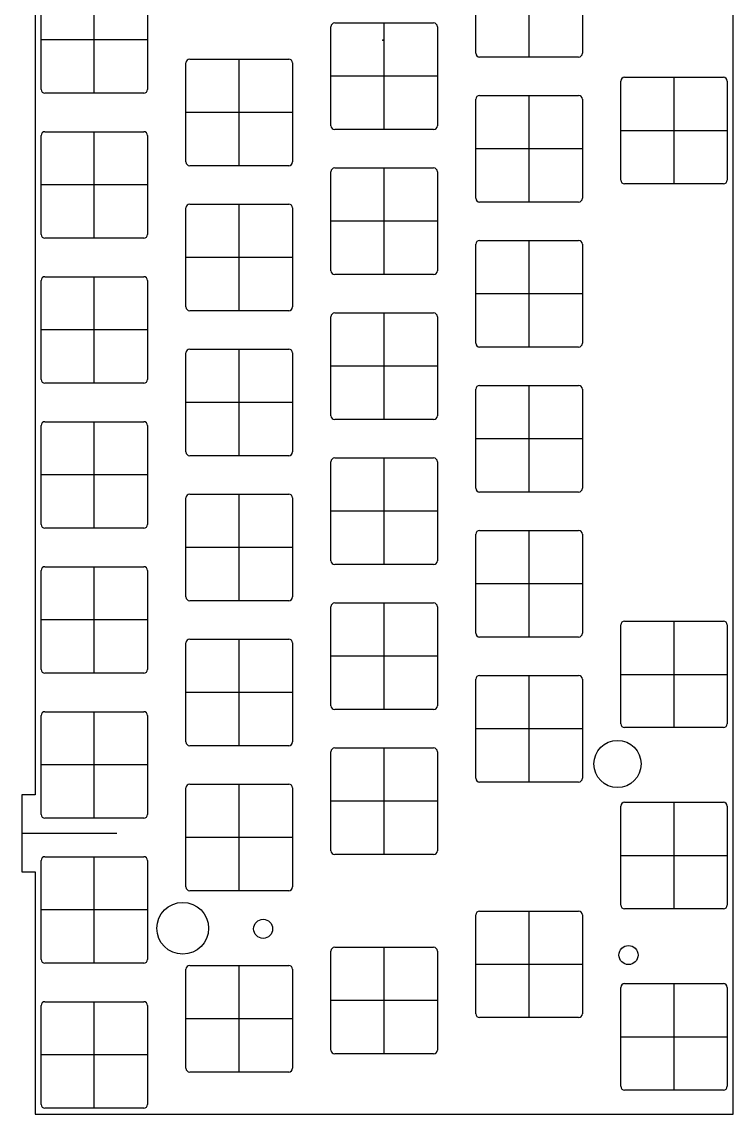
# Model space of a CAD drawing. Header units: centimetres. Extents: x -4.7 to 4.6, y -14.1 to 14.1.
# Drawn here: x -4.75 to 4.6, y -14.11 to 0.24 of the extents above; entities that cross this region are included whole.
import ezdxf

# ---------------------------------------------------------------- set-up
doc = ezdxf.new("R2010")
doc.units = ezdxf.units.CM
doc.header["$MEASUREMENT"] = 0
for name, color, linetype in [('tmp v6_Sketch10', 7, 'Continuous'), ('tmp v6_Sketch7', 7, 'Continuous'), ('tmp v6_Sketch9', 7, 'Continuous')]:
    doc.layers.add(name, color=color, linetype=linetype)

msp = doc.modelspace()

# ---------------------------------------------------------------- linework, layer by layer
at = {"layer": 'tmp v6_Sketch10'}
for p, q in [((-4.57, 14.115, 0.1), (-4.57, -9.91346, 0.1)), ((4.605, -14.11, 0.1), (4.605, 14.115, 0.1)), ((1.2225, -0.17125, 0.1), (1.2225, 1.12875, 0.1)), ((2.6225, 1.12875, 0.1), (2.6225, -0.17125, 0.1)), ((-4.4925, -0.6475, 0.1), (-4.4925, 0.6525, 0.1)), ((-3.0925, 0.6525, 0.1), (-3.0925, -0.6475, 0.1)), ((-0.6825, -1.12375, 0.1), (-0.6825, 0.17625, 0.1)), ((-0.6325, 0.22625, 0.1), (0.6675, 0.22625, 0.1)), ((0.7175, 0.17625, 0.1), (0.7175, -1.12375, 0.1)), ((-2.5375, -0.25, 0.1), (-1.2375, -0.25, 0.1)), ((2.5725, -0.22125, 0.1), (1.2725, -0.22125, 0.1)), ((-2.5875, -1.6, 0.1), (-2.5875, -0.3, 0.1)), ((-1.1875, -0.3, 0.1), (-1.1875, -1.6, 0.1)), ((3.1275, -1.838125, 0.1), (3.1275, -0.538125, 0.1)), ((3.1775, -0.488125, 0.1), (4.4775, -0.488125, 0.1)), ((4.5275, -0.538125, 0.1), (4.5275, -1.838125, 0.1)), ((-3.1425, -0.6975, 0.1), (-4.4425, -0.6975, 0.1)), ((1.2225, -2.07625, 0.1), (1.2225, -0.77625, 0.1)), ((1.2725, -0.72625, 0.1), (2.5725, -0.72625, 0.1)), ((2.6225, -0.77625, 0.1), (2.6225, -2.07625, 0.1)), ((-4.4925, -2.5525, 0.1), (-4.4925, -1.2525, 0.1)), ((-4.4425, -1.2025, 0.1), (-3.1425, -1.2025, 0.1)), ((-3.0925, -1.2525, 0.1), (-3.0925, -2.5525, 0.1)), ((0.6675, -1.17375, 0.1), (-0.6325, -1.17375, 0.1)), ((-1.2375, -1.65, 0.1), (-2.5375, -1.65, 0.1)), ((-0.6325, -1.67875, 0.1), (0.6675, -1.67875, 0.1)), ((-0.6825, -3.02875, 0.1), (-0.6825, -1.72875, 0.1)), ((0.7175, -1.72875, 0.1), (0.7175, -3.02875, 0.1)), ((4.4775, -1.888125, 0.1), (3.1775, -1.888125, 0.1)), ((2.5725, -2.12625, 0.1), (1.2725, -2.12625, 0.1)), ((-2.5875, -3.505, 0.1), (-2.5875, -2.205, 0.1)), ((-2.5375, -2.155, 0.1), (-1.2375, -2.155, 0.1)), ((-1.1875, -2.205, 0.1), (-1.1875, -3.505, 0.1)), ((-3.1425, -2.6025, 0.1), (-4.4425, -2.6025, 0.1)), ((1.2225, -3.98125, 0.1), (1.2225, -2.68125, 0.1)), ((1.2725, -2.63125, 0.1), (2.5725, -2.63125, 0.1)), ((2.6225, -2.68125, 0.1), (2.6225, -3.98125, 0.1)), ((-4.4425, -3.1075, 0.1), (-3.1425, -3.1075, 0.1)), ((0.6675, -3.07875, 0.1), (-0.6325, -3.07875, 0.1)), ((-4.4925, -4.4575, 0.1), (-4.4925, -3.1575, 0.1)), ((-3.0925, -3.1575, 0.1), (-3.0925, -4.4575, 0.1)), ((-1.2375, -3.555, 0.1), (-2.5375, -3.555, 0.1)), ((-0.6325, -3.58375, 0.1), (0.6675, -3.58375, 0.1)), ((-0.6825, -4.93375, 0.1), (-0.6825, -3.63375, 0.1)), ((0.7175, -3.63375, 0.1), (0.7175, -4.93375, 0.1)), ((-2.5875, -5.41, 0.1), (-2.5875, -4.11, 0.1)), ((-2.5375, -4.06, 0.1), (-1.2375, -4.06, 0.1)), ((-1.1875, -4.11, 0.1), (-1.1875, -5.41, 0.1)), ((2.5725, -4.03125, 0.1), (1.2725, -4.03125, 0.1)), ((-3.1425, -4.5075, 0.1), (-4.4425, -4.5075, 0.1)), ((1.2225, -5.88625, 0.1), (1.2225, -4.58625, 0.1)), ((1.2725, -4.53625, 0.1), (2.5725, -4.53625, 0.1)), ((2.6225, -4.58625, 0.1), (2.6225, -5.88625, 0.1)), ((-4.4425, -5.0125, 0.1), (-3.1425, -5.0125, 0.1)), ((0.6675, -4.98375, 0.1), (-0.6325, -4.98375, 0.1)), ((-4.4925, -6.3625, 0.1), (-4.4925, -5.0625, 0.1)), ((-3.0925, -5.0625, 0.1), (-3.0925, -6.3625, 0.1)), ((-1.2375, -5.46, 0.1), (-2.5375, -5.46, 0.1)), ((-0.6825, -6.83875, 0.1), (-0.6825, -5.53875, 0.1)), ((-0.6325, -5.48875, 0.1), (0.6675, -5.48875, 0.1)), ((0.7175, -5.53875, 0.1), (0.7175, -6.83875, 0.1)), ((-2.5875, -7.315, 0.1), (-2.5875, -6.015, 0.1)), ((-2.5375, -5.965, 0.1), (-1.2375, -5.965, 0.1)), ((-1.1875, -6.015, 0.1), (-1.1875, -7.315, 0.1)), ((2.5725, -5.93625, 0.1), (1.2725, -5.93625, 0.1)), ((-3.1425, -6.4125, 0.1), (-4.4425, -6.4125, 0.1)), ((1.2725, -6.44125, 0.1), (2.5725, -6.44125, 0.1)), ((1.2225, -7.79125, 0.1), (1.2225, -6.49125, 0.1)), ((2.6225, -6.49125, 0.1), (2.6225, -7.79125, 0.1)), ((-4.4925, -8.2675, 0.1), (-4.4925, -6.9675, 0.1)), ((-4.4425, -6.9175, 0.1), (-3.1425, -6.9175, 0.1)), ((-3.0925, -6.9675, 0.1), (-3.0925, -8.2675, 0.1)), ((0.6675, -6.88875, 0.1), (-0.6325, -6.88875, 0.1)), ((-1.2375, -7.365, 0.1), (-2.5375, -7.365, 0.1)), ((-0.6825, -8.74375, 0.1), (-0.6825, -7.44375, 0.1)), ((-0.6325, -7.39375, 0.1), (0.6675, -7.39375, 0.1)), ((0.7175, -7.44375, 0.1), (0.7175, -8.74375, 0.1)), ((3.1275, -8.981875, 0.1), (3.1275, -7.681875, 0.1)), ((3.1775, -7.631875, 0.1), (4.4775, -7.631875, 0.1)), ((4.5275, -7.681875, 0.1), (4.5275, -8.981875, 0.1)), ((-2.5375, -7.87, 0.1), (-1.2375, -7.87, 0.1)), ((2.5725, -7.84125, 0.1), (1.2725, -7.84125, 0.1)), ((-2.5875, -9.22, 0.1), (-2.5875, -7.92, 0.1)), ((-1.1875, -7.92, 0.1), (-1.1875, -9.22, 0.1)), ((-3.1425, -8.3175, 0.1), (-4.4425, -8.3175, 0.1)), ((1.2225, -9.69625, 0.1), (1.2225, -8.39625, 0.1)), ((1.2725, -8.34625, 0.1), (2.5725, -8.34625, 0.1)), ((2.6225, -8.39625, 0.1), (2.6225, -9.69625, 0.1)), ((-4.4925, -10.1725, 0.1), (-4.4925, -8.8725, 0.1)), ((-4.4425, -8.8225, 0.1), (-3.1425, -8.8225, 0.1)), ((-3.0925, -8.8725, 0.1), (-3.0925, -10.1725, 0.1)), ((0.6675, -8.79375, 0.1), (-0.6325, -8.79375, 0.1)), ((4.4775, -9.031875, 0.1), (3.1775, -9.031875, 0.1)), ((-1.2375, -9.27, 0.1), (-2.5375, -9.27, 0.1)), ((-0.6325, -9.29875, 0.1), (0.6675, -9.29875, 0.1)), ((-0.6825, -10.64875, 0.1), (-0.6825, -9.34875, 0.1)), ((0.7175, -9.34875, 0.1), (0.7175, -10.64875, 0.1)), ((2.5725, -9.74625, 0.1), (1.2725, -9.74625, 0.1)), ((-2.5875, -11.125, 0.1), (-2.5875, -9.825, 0.1)), ((-2.5375, -9.775, 0.1), (-1.2375, -9.775, 0.1)), ((-1.1875, -9.825, 0.1), (-1.1875, -11.125, 0.1)), ((-4.57, -9.91346, 0.1), (-4.745, -9.91346, 0.1)), ((-4.745, -9.91346, 0.1), (-4.745, -10.92476, 0.1)), ((3.1775, -10.013125, 0.1), (4.4775, -10.013125, 0.1)), ((3.1275, -11.363125, 0.1), (3.1275, -10.063125, 0.1)), ((4.5275, -10.063125, 0.1), (4.5275, -11.363125, 0.1)), ((-3.1425, -10.2225, 0.1), (-4.4425, -10.2225, 0.1)), ((-4.4425, -10.7275, 0.1), (-3.1425, -10.7275, 0.1)), ((0.6675, -10.69875, 0.1), (-0.6325, -10.69875, 0.1)), ((-4.4925, -12.0775, 0.1), (-4.4925, -10.7775, 0.1)), ((-3.0925, -10.7775, 0.1), (-3.0925, -12.0775, 0.1)), ((-4.745, -10.92476, 0.1), (-4.57, -10.92476, 0.1)), ((-4.57, -10.92476, 0.1), (-4.57, -14.11, 0.1)), ((-1.2375, -11.175, 0.1), (-2.5375, -11.175, 0.1)), ((1.2725, -11.441875, 0.1), (2.5725, -11.441875, 0.1)), ((4.4775, -11.413125, 0.1), (3.1775, -11.413125, 0.1)), ((1.2225, -12.791875, 0.1), (1.2225, -11.491875, 0.1)), ((2.6225, -11.491875, 0.1), (2.6225, -12.791875, 0.1)), ((-0.6825, -13.268125, 0.1), (-0.6825, -11.968125, 0.1)), ((-0.6325, -11.918125, 0.1), (0.6675, -11.918125, 0.1)), ((0.7175, -11.968125, 0.1), (0.7175, -13.268125, 0.1)), ((-3.1425, -12.1275, 0.1), (-4.4425, -12.1275, 0.1)), ((-2.5375, -12.15625, 0.1), (-1.2375, -12.15625, 0.1)), ((-2.5875, -13.50625, 0.1), (-2.5875, -12.20625, 0.1)), ((-1.1875, -12.20625, 0.1), (-1.1875, -13.50625, 0.1)), ((3.1275, -13.744375, 0.1), (3.1275, -12.444375, 0.1)), ((3.1775, -12.394375, 0.1), (4.4775, -12.394375, 0.1)), ((4.5275, -12.444375, 0.1), (4.5275, -13.744375, 0.1)), ((-4.4925, -13.9825, 0.1), (-4.4925, -12.6825, 0.1)), ((-4.4425, -12.6325, 0.1), (-3.1425, -12.6325, 0.1)), ((-3.0925, -12.6825, 0.1), (-3.0925, -13.9825, 0.1)), ((2.5725, -12.841875, 0.1), (1.2725, -12.841875, 0.1)), ((0.6675, -13.318125, 0.1), (-0.6325, -13.318125, 0.1)), ((-1.2375, -13.55625, 0.1), (-2.5375, -13.55625, 0.1)), ((4.4775, -13.794375, 0.1), (3.1775, -13.794375, 0.1)), ((-3.1425, -14.0325, 0.1), (-4.4425, -14.0325, 0.1)), ((-4.57, -14.11, 0.1), (4.605, -14.11, 0.1))]:
    msp.add_line(p, q, dxfattribs=at)
for centre, radius in [((3.084514, -9.508965, 0.1), 0.31), ((-2.629634, -11.667778, 0.1), 0.34), ((-1.573193, -11.675254, 0.1), 0.125), ((3.229198, -12.019334, 0.1), 0.125)]:
    msp.add_circle(centre, radius, dxfattribs=at)
for centre, start, end in [((-0.6325, 0.17625, 0.1), 90, 180), ((0.6675, 0.17625, 0.1), 360, 90), ((-2.5375, -0.3, 0.1), 90, 180), ((-1.2375, -0.3, 0.1), 360, 90), ((1.2725, -0.17125, 0.1), 180, 270), ((2.5725, -0.17125, 0.1), 270, 360), ((3.1775, -0.538125, 0.1), 90, 180), ((4.4775, -0.538125, 0.1), 360, 90), ((-4.4425, -0.6475, 0.1), 180, 270), ((-3.1425, -0.6475, 0.1), 270, 360), ((1.2725, -0.77625, 0.1), 90, 180), ((2.5725, -0.77625, 0.1), 360, 90), ((-0.6325, -1.12375, 0.1), 180, 270), ((0.6675, -1.12375, 0.1), 270, 0), ((-4.4425, -1.2525, 0.1), 90, 180), ((-3.1425, -1.2525, 0.1), 0, 90), ((-2.5375, -1.6, 0.1), 180, 270), ((-1.2375, -1.6, 0.1), 270, 0), ((-0.6325, -1.72875, 0.1), 90, 180), ((0.6675, -1.72875, 0.1), 360, 90), ((3.1775, -1.838125, 0.1), 180, 270), ((4.4775, -1.838125, 0.1), 270, 0), ((1.2725, -2.07625, 0.1), 180, 270), ((2.5725, -2.07625, 0.1), 270, 360), ((-2.5375, -2.205, 0.1), 90, 180), ((-1.2375, -2.205, 0.1), 0, 90), ((-4.4425, -2.5525, 0.1), 180, 270), ((-3.1425, -2.5525, 0.1), 270, 360), ((1.2725, -2.68125, 0.1), 90, 180), ((2.5725, -2.68125, 0.1), 0, 90), ((-4.4425, -3.1575, 0.1), 90, 180), ((-3.1425, -3.1575, 0.1), 0, 90), ((-0.6325, -3.02875, 0.1), 180, 270), ((0.6675, -3.02875, 0.1), 270, 360), ((-2.5375, -3.505, 0.1), 180, 270), ((-1.2375, -3.505, 0.1), 270, 360), ((-0.6325, -3.63375, 0.1), 90, 180), ((0.6675, -3.63375, 0.1), 0, 90), ((1.2725, -3.98125, 0.1), 180, 270), ((2.5725, -3.98125, 0.1), 270, 0), ((-2.5375, -4.11, 0.1), 90, 180), ((-1.2375, -4.11, 0.1), 0, 90), ((-4.4425, -4.4575, 0.1), 180, 270), ((-3.1425, -4.4575, 0.1), 270, 0), ((1.2725, -4.58625, 0.1), 90, 180), ((2.5725, -4.58625, 0.1), 0, 90), ((-4.4425, -5.0625, 0.1), 90, 180), ((-3.1425, -5.0625, 0.1), 0, 90), ((-0.6325, -4.93375, 0.1), 180, 270), ((0.6675, -4.93375, 0.1), 270, 0), ((-2.5375, -5.41, 0.1), 180, 270), ((-1.2375, -5.41, 0.1), 270, 0), ((-0.6325, -5.53875, 0.1), 90, 180), ((0.6675, -5.53875, 0.1), 0, 90), ((-2.5375, -6.015, 0.1), 90, 180), ((-1.2375, -6.015, 0.1), 0, 90), ((1.2725, -5.88625, 0.1), 180, 270), ((2.5725, -5.88625, 0.1), 270, 0), ((-4.4425, -6.3625, 0.1), 180, 270), ((-3.1425, -6.3625, 0.1), 270, 0), ((1.2725, -6.49125, 0.1), 90, 180), ((2.5725, -6.49125, 0.1), 0, 90), ((-0.6325, -6.83875, 0.1), 180, 270), ((0.6675, -6.83875, 0.1), 270, 0), ((-4.4425, -6.9675, 0.1), 90, 180), ((-3.1425, -6.9675, 0.1), 0, 90), ((-2.5375, -7.315, 0.1), 180, 270), ((-1.2375, -7.315, 0.1), 270, 0), ((-0.6325, -7.44375, 0.1), 90, 180), ((0.6675, -7.44375, 0.1), 0, 90), ((3.1775, -7.681875, 0.1), 90, 180), ((4.4775, -7.681875, 0.1), 360, 90), ((-2.5375, -7.92, 0.1), 90, 180), ((-1.2375, -7.92, 0.1), 0, 90), ((1.2725, -7.79125, 0.1), 180, 270), ((2.5725, -7.79125, 0.1), 270, 0), ((-4.4425, -8.2675, 0.1), 180, 270), ((-3.1425, -8.2675, 0.1), 270, 360), ((1.2725, -8.39625, 0.1), 90, 180), ((2.5725, -8.39625, 0.1), 0, 90), ((-0.6325, -8.74375, 0.1), 180, 270), ((0.6675, -8.74375, 0.1), 270, 0), ((-4.4425, -8.8725, 0.1), 90, 180), ((-3.1425, -8.8725, 0.1), 0, 90), ((3.1775, -8.981875, 0.1), 180, 270), ((4.4775, -8.981875, 0.1), 270, 0), ((-2.5375, -9.22, 0.1), 180, 270), ((-1.2375, -9.22, 0.1), 270, 0), ((-0.6325, -9.34875, 0.1), 90, 180), ((0.6675, -9.34875, 0.1), 360, 90), ((1.2725, -9.69625, 0.1), 180, 270), ((2.5725, -9.69625, 0.1), 270, 360), ((-2.5375, -9.825, 0.1), 90, 180), ((-1.2375, -9.825, 0.1), 360, 90), ((3.1775, -10.063125, 0.1), 90, 180), ((4.4775, -10.063125, 0.1), 0, 90), ((-4.4425, -10.1725, 0.1), 180, 270), ((-3.1425, -10.1725, 0.1), 270, 0), ((-4.4425, -10.7775, 0.1), 90, 180), ((-3.1425, -10.7775, 0.1), 360, 90), ((-0.6325, -10.64875, 0.1), 180, 270), ((0.6675, -10.64875, 0.1), 270, 0), ((-2.5375, -11.125, 0.1), 180, 270), ((-1.2375, -11.125, 0.1), 270, 360), ((1.2725, -11.491875, 0.1), 90, 180), ((2.5725, -11.491875, 0.1), 0, 90), ((3.1775, -11.363125, 0.1), 180, 270), ((4.4775, -11.363125, 0.1), 270, 0), ((-0.6325, -11.968125, 0.1), 90, 180), ((0.6675, -11.968125, 0.1), 0, 90), ((-4.4425, -12.0775, 0.1), 180, 270), ((-3.1425, -12.0775, 0.1), 270, 360), ((-2.5375, -12.20625, 0.1), 90, 180), ((-1.2375, -12.20625, 0.1), 0, 90), ((3.1775, -12.444375, 0.1), 90, 180), ((4.4775, -12.444375, 0.1), 0, 90), ((-4.4425, -12.6825, 0.1), 90, 180), ((-3.1425, -12.6825, 0.1), 0, 90), ((1.2725, -12.791875, 0.1), 180, 270), ((2.5725, -12.791875, 0.1), 270, 360), ((-0.6325, -13.268125, 0.1), 180, 270), ((0.6675, -13.268125, 0.1), 270, 0), ((-2.5375, -13.50625, 0.1), 180, 270), ((-1.2375, -13.50625, 0.1), 270, 360), ((3.1775, -13.744375, 0.1), 180, 270), ((4.4775, -13.744375, 0.1), 270, 0), ((-4.4425, -13.9825, 0.1), 180, 270), ((-3.1425, -13.9825, 0.1), 270, 0)]:
    msp.add_arc(centre, 0.05, start, end, dxfattribs=at)
msp.add_point((0, 0, 0.1), dxfattribs=at)
at = {"layer": 'tmp v6_Sketch7'}
for p, q in [((-4.57, 14.115, 0.1), (-4.57, -9.91346, 0.1)), ((4.605, -14.11, 0.1), (4.605, 14.115, 0.1)), ((1.9225, -0.22125, 0.1), (1.9225, 1.17875, 0.1)), ((1.2225, -0.17125, 0.1), (1.2225, 1.12875, 0.1)), ((2.6225, 1.12875, 0.1), (2.6225, -0.17125, 0.1)), ((-4.4925, -0.6475, 0.1), (-4.4925, 0.6525, 0.1)), ((-3.7925, -0.6975, 0.1), (-3.7925, 0.7025, 0.1)), ((-3.0925, 0.6525, 0.1), (-3.0925, -0.6475, 0.1)), ((-0.6825, -1.12375, 0.1), (-0.6825, 0.17625, 0.1)), ((-0.6325, 0.22625, 0.1), (0.6675, 0.22625, 0.1)), ((0.0175, -1.17375, 0.1), (0.0175, 0.22625, 0.1)), ((0.7175, 0.17625, 0.1), (0.7175, -1.12375, 0.1)), ((-3.0925, 0.0025, 0.1), (-4.4925, 0.0025, 0.1)), ((-2.5375, -0.25, 0.1), (-1.2375, -0.25, 0.1)), ((-1.8875, -1.65, 0.1), (-1.8875, -0.25, 0.1)), ((2.5725, -0.22125, 0.1), (1.2725, -0.22125, 0.1)), ((-2.5875, -1.6, 0.1), (-2.5875, -0.3, 0.1)), ((-1.1875, -0.3, 0.1), (-1.1875, -1.6, 0.1)), ((0.7175, -0.47375, 0.1), (-0.6825, -0.47375, 0.1)), ((3.1275, -1.838125, 0.1), (3.1275, -0.538125, 0.1)), ((3.1775, -0.488125, 0.1), (4.4775, -0.488125, 0.1)), ((3.8275, -1.888125, 0.1), (3.8275, -0.488125, 0.1)), ((4.5275, -0.538125, 0.1), (4.5275, -1.838125, 0.1)), ((-3.1425, -0.6975, 0.1), (-4.4425, -0.6975, 0.1)), ((1.2225, -2.07625, 0.1), (1.2225, -0.77625, 0.1)), ((1.2725, -0.72625, 0.1), (2.5725, -0.72625, 0.1)), ((1.9225, -2.12625, 0.1), (1.9225, -0.72625, 0.1)), ((2.6225, -0.77625, 0.1), (2.6225, -2.07625, 0.1)), ((-1.1875, -0.95, 0.1), (-2.5875, -0.95, 0.1)), ((-4.4925, -2.5525, 0.1), (-4.4925, -1.2525, 0.1)), ((-4.4425, -1.2025, 0.1), (-3.1425, -1.2025, 0.1)), ((-3.7925, -2.6025, 0.1), (-3.7925, -1.2025, 0.1)), ((-3.0925, -1.2525, 0.1), (-3.0925, -2.5525, 0.1)), ((0.6675, -1.17375, 0.1), (-0.6325, -1.17375, 0.1)), ((3.1275, -1.188125, 0.1), (4.5275, -1.188125, 0.1)), ((2.6225, -1.42625, 0.1), (1.2225, -1.42625, 0.1)), ((-1.2375, -1.65, 0.1), (-2.5375, -1.65, 0.1)), ((-0.6325, -1.67875, 0.1), (0.6675, -1.67875, 0.1)), ((0.0175, -3.07875, 0.1), (0.0175, -1.67875, 0.1)), ((-0.6825, -3.02875, 0.1), (-0.6825, -1.72875, 0.1)), ((0.7175, -1.72875, 0.1), (0.7175, -3.02875, 0.1)), ((-3.0925, -1.9025, 0.1), (-4.4925, -1.9025, 0.1)), ((4.4775, -1.888125, 0.1), (3.1775, -1.888125, 0.1)), ((2.5725, -2.12625, 0.1), (1.2725, -2.12625, 0.1)), ((-2.5875, -3.505, 0.1), (-2.5875, -2.205, 0.1)), ((-2.5375, -2.155, 0.1), (-1.2375, -2.155, 0.1)), ((-1.8875, -3.555, 0.1), (-1.8875, -2.155, 0.1)), ((-1.1875, -2.205, 0.1), (-1.1875, -3.505, 0.1)), ((0.7175, -2.37875, 0.1), (-0.6825, -2.37875, 0.1)), ((-3.1425, -2.6025, 0.1), (-4.4425, -2.6025, 0.1)), ((1.2225, -3.98125, 0.1), (1.2225, -2.68125, 0.1)), ((1.2725, -2.63125, 0.1), (2.5725, -2.63125, 0.1)), ((1.9225, -4.03125, 0.1), (1.9225, -2.63125, 0.1)), ((2.6225, -2.68125, 0.1), (2.6225, -3.98125, 0.1)), ((-1.1875, -2.855, 0.1), (-2.5875, -2.855, 0.1)), ((-4.4425, -3.1075, 0.1), (-3.1425, -3.1075, 0.1)), ((-3.7925, -4.5075, 0.1), (-3.7925, -3.1075, 0.1)), ((0.6675, -3.07875, 0.1), (-0.6325, -3.07875, 0.1)), ((-4.4925, -4.4575, 0.1), (-4.4925, -3.1575, 0.1)), ((-3.0925, -3.1575, 0.1), (-3.0925, -4.4575, 0.1)), ((2.6225, -3.33125, 0.1), (1.2225, -3.33125, 0.1)), ((-1.2375, -3.555, 0.1), (-2.5375, -3.555, 0.1)), ((-0.6325, -3.58375, 0.1), (0.6675, -3.58375, 0.1)), ((0.0175, -4.98375, 0.1), (0.0175, -3.58375, 0.1)), ((-0.6825, -4.93375, 0.1), (-0.6825, -3.63375, 0.1)), ((0.7175, -3.63375, 0.1), (0.7175, -4.93375, 0.1)), ((-3.0925, -3.8075, 0.1), (-4.4925, -3.8075, 0.1)), ((-2.5875, -5.41, 0.1), (-2.5875, -4.11, 0.1)), ((-2.5375, -4.06, 0.1), (-1.2375, -4.06, 0.1)), ((-1.8875, -5.46, 0.1), (-1.8875, -4.06, 0.1)), ((-1.1875, -4.11, 0.1), (-1.1875, -5.41, 0.1)), ((2.5725, -4.03125, 0.1), (1.2725, -4.03125, 0.1)), ((0.7175, -4.28375, 0.1), (-0.6825, -4.28375, 0.1)), ((-3.1425, -4.5075, 0.1), (-4.4425, -4.5075, 0.1)), ((1.2225, -5.88625, 0.1), (1.2225, -4.58625, 0.1)), ((1.2725, -4.53625, 0.1), (2.5725, -4.53625, 0.1)), ((1.9225, -5.93625, 0.1), (1.9225, -4.53625, 0.1)), ((2.6225, -4.58625, 0.1), (2.6225, -5.88625, 0.1)), ((-1.1875, -4.76, 0.1), (-2.5875, -4.76, 0.1)), ((-4.4425, -5.0125, 0.1), (-3.1425, -5.0125, 0.1)), ((-3.7925, -6.4125, 0.1), (-3.7925, -5.0125, 0.1)), ((0.6675, -4.98375, 0.1), (-0.6325, -4.98375, 0.1)), ((-4.4925, -6.3625, 0.1), (-4.4925, -5.0625, 0.1)), ((-3.0925, -5.0625, 0.1), (-3.0925, -6.3625, 0.1)), ((2.6225, -5.23625, 0.1), (1.2225, -5.23625, 0.1)), ((-1.2375, -5.46, 0.1), (-2.5375, -5.46, 0.1)), ((-0.6825, -6.83875, 0.1), (-0.6825, -5.53875, 0.1)), ((-0.6325, -5.48875, 0.1), (0.6675, -5.48875, 0.1)), ((0.0175, -6.88875, 0.1), (0.0175, -5.48875, 0.1)), ((0.7175, -5.53875, 0.1), (0.7175, -6.83875, 0.1)), ((-3.0925, -5.7125, 0.1), (-4.4925, -5.7125, 0.1)), ((-2.5875, -7.315, 0.1), (-2.5875, -6.015, 0.1)), ((-2.5375, -5.965, 0.1), (-1.2375, -5.965, 0.1)), ((-1.8875, -7.365, 0.1), (-1.8875, -5.965, 0.1)), ((-1.1875, -6.015, 0.1), (-1.1875, -7.315, 0.1)), ((2.5725, -5.93625, 0.1), (1.2725, -5.93625, 0.1)), ((0.7175, -6.18875, 0.1), (-0.6825, -6.18875, 0.1)), ((-3.1425, -6.4125, 0.1), (-4.4425, -6.4125, 0.1)), ((1.2725, -6.44125, 0.1), (2.5725, -6.44125, 0.1)), ((1.9225, -7.84125, 0.1), (1.9225, -6.44125, 0.1)), ((1.2225, -7.79125, 0.1), (1.2225, -6.49125, 0.1)), ((2.6225, -6.49125, 0.1), (2.6225, -7.79125, 0.1)), ((-1.1875, -6.665, 0.1), (-2.5875, -6.665, 0.1)), ((-4.4925, -8.2675, 0.1), (-4.4925, -6.9675, 0.1)), ((-4.4425, -6.9175, 0.1), (-3.1425, -6.9175, 0.1)), ((-3.7925, -8.3175, 0.1), (-3.7925, -6.9175, 0.1)), ((-3.0925, -6.9675, 0.1), (-3.0925, -8.2675, 0.1)), ((0.6675, -6.88875, 0.1), (-0.6325, -6.88875, 0.1)), ((2.6225, -7.14125, 0.1), (1.2225, -7.14125, 0.1)), ((-1.2375, -7.365, 0.1), (-2.5375, -7.365, 0.1)), ((-0.6825, -8.74375, 0.1), (-0.6825, -7.44375, 0.1)), ((-0.6325, -7.39375, 0.1), (0.6675, -7.39375, 0.1)), ((0.0175, -8.79375, 0.1), (0.0175, -7.39375, 0.1)), ((0.7175, -7.44375, 0.1), (0.7175, -8.74375, 0.1)), ((-3.0925, -7.6175, 0.1), (-4.4925, -7.6175, 0.1)), ((3.1275, -8.981875, 0.1), (3.1275, -7.681875, 0.1)), ((3.1775, -7.631875, 0.1), (4.4775, -7.631875, 0.1)), ((3.8275, -9.031875, 0.1), (3.8275, -7.631875, 0.1)), ((4.5275, -7.681875, 0.1), (4.5275, -8.981875, 0.1)), ((-2.5375, -7.87, 0.1), (-1.2375, -7.87, 0.1)), ((-1.8875, -9.27, 0.1), (-1.8875, -7.87, 0.1)), ((2.5725, -7.84125, 0.1), (1.2725, -7.84125, 0.1)), ((-2.5875, -9.22, 0.1), (-2.5875, -7.92, 0.1)), ((-1.1875, -7.92, 0.1), (-1.1875, -9.22, 0.1)), ((0.7175, -8.09375, 0.1), (-0.6825, -8.09375, 0.1)), ((-3.1425, -8.3175, 0.1), (-4.4425, -8.3175, 0.1)), ((1.2225, -9.69625, 0.1), (1.2225, -8.39625, 0.1)), ((1.2725, -8.34625, 0.1), (2.5725, -8.34625, 0.1)), ((1.9225, -9.74625, 0.1), (1.9225, -8.34625, 0.1)), ((2.6225, -8.39625, 0.1), (2.6225, -9.69625, 0.1)), ((3.1275, -8.331875, 0.1), (4.5275, -8.331875, 0.1)), ((-1.1875, -8.57, 0.1), (-2.5875, -8.57, 0.1)), ((-4.4925, -10.1725, 0.1), (-4.4925, -8.8725, 0.1)), ((-4.4425, -8.8225, 0.1), (-3.1425, -8.8225, 0.1)), ((-3.7925, -10.2225, 0.1), (-3.7925, -8.8225, 0.1)), ((-3.0925, -8.8725, 0.1), (-3.0925, -10.1725, 0.1)), ((0.6675, -8.79375, 0.1), (-0.6325, -8.79375, 0.1)), ((4.4775, -9.031875, 0.1), (3.1775, -9.031875, 0.1)), ((2.6225, -9.04625, 0.1), (1.2225, -9.04625, 0.1)), ((-1.2375, -9.27, 0.1), (-2.5375, -9.27, 0.1)), ((-0.6325, -9.29875, 0.1), (0.6675, -9.29875, 0.1)), ((0.0175, -10.69875, 0.1), (0.0175, -9.29875, 0.1)), ((-0.6825, -10.64875, 0.1), (-0.6825, -9.34875, 0.1)), ((0.7175, -9.34875, 0.1), (0.7175, -10.64875, 0.1)), ((-3.0925, -9.5225, 0.1), (-4.4925, -9.5225, 0.1)), ((2.5725, -9.74625, 0.1), (1.2725, -9.74625, 0.1)), ((-2.5875, -11.125, 0.1), (-2.5875, -9.825, 0.1)), ((-2.5375, -9.775, 0.1), (-1.2375, -9.775, 0.1)), ((-1.8875, -11.175, 0.1), (-1.8875, -9.775, 0.1)), ((-1.1875, -9.825, 0.1), (-1.1875, -11.125, 0.1)), ((-4.745, -9.91346, 0.1), (-4.745, -10.92476, 0.1)), ((-4.57, -9.91346, 0.1), (-4.745, -9.91346, 0.1)), ((0.7175, -9.99875, 0.1), (-0.6825, -9.99875, 0.1)), ((3.1775, -10.013125, 0.1), (4.4775, -10.013125, 0.1)), ((3.8275, -11.413125, 0.1), (3.8275, -10.013125, 0.1)), ((3.1275, -11.363125, 0.1), (3.1275, -10.063125, 0.1)), ((4.5275, -10.063125, 0.1), (4.5275, -11.363125, 0.1)), ((-3.1425, -10.2225, 0.1), (-4.4425, -10.2225, 0.1)), ((-4.745, -10.41911, 0.1), (-3.494911, -10.41911, 0.1)), ((-1.1875, -10.475, 0.1), (-2.5875, -10.475, 0.1)), ((-4.4425, -10.7275, 0.1), (-3.1425, -10.7275, 0.1)), ((-3.7925, -12.1275, 0.1), (-3.7925, -10.7275, 0.1)), ((0.6675, -10.69875, 0.1), (-0.6325, -10.69875, 0.1)), ((3.1275, -10.713125, 0.1), (4.5275, -10.713125, 0.1)), ((-4.4925, -12.0775, 0.1), (-4.4925, -10.7775, 0.1)), ((-3.0925, -10.7775, 0.1), (-3.0925, -12.0775, 0.1)), ((-4.745, -10.92476, 0.1), (-4.57, -10.92476, 0.1)), ((-4.57, -10.92476, 0.1), (-4.57, -14.11, 0.1)), ((-1.2375, -11.175, 0.1), (-2.5375, -11.175, 0.1)), ((-3.0925, -11.4275, 0.1), (-4.4925, -11.4275, 0.1)), ((1.2725, -11.441875, 0.1), (2.5725, -11.441875, 0.1)), ((1.9225, -12.841875, 0.1), (1.9225, -11.441875, 0.1)), ((4.4775, -11.413125, 0.1), (3.1775, -11.413125, 0.1)), ((1.2225, -12.791875, 0.1), (1.2225, -11.491875, 0.1)), ((2.6225, -11.491875, 0.1), (2.6225, -12.791875, 0.1)), ((-0.6825, -13.268125, 0.1), (-0.6825, -11.968125, 0.1)), ((-0.6325, -11.918125, 0.1), (0.6675, -11.918125, 0.1)), ((0.0175, -13.318125, 0.1), (0.0175, -11.918125, 0.1)), ((0.7175, -11.968125, 0.1), (0.7175, -13.268125, 0.1)), ((-3.1425, -12.1275, 0.1), (-4.4425, -12.1275, 0.1)), ((-2.5375, -12.15625, 0.1), (-1.2375, -12.15625, 0.1)), ((-1.8875, -13.55625, 0.1), (-1.8875, -12.15625, 0.1)), ((2.6225, -12.141875, 0.1), (1.2225, -12.141875, 0.1)), ((-2.5875, -13.50625, 0.1), (-2.5875, -12.20625, 0.1)), ((-1.1875, -12.20625, 0.1), (-1.1875, -13.50625, 0.1)), ((3.1275, -13.744375, 0.1), (3.1275, -12.444375, 0.1)), ((3.1775, -12.394375, 0.1), (4.4775, -12.394375, 0.1)), ((3.8275, -13.794375, 0.1), (3.8275, -12.394375, 0.1)), ((4.5275, -12.444375, 0.1), (4.5275, -13.744375, 0.1)), ((0.7175, -12.618125, 0.1), (-0.6825, -12.618125, 0.1)), ((-4.4925, -13.9825, 0.1), (-4.4925, -12.6825, 0.1)), ((-4.4425, -12.6325, 0.1), (-3.1425, -12.6325, 0.1)), ((-3.7925, -14.0325, 0.1), (-3.7925, -12.6325, 0.1)), ((-3.0925, -12.6825, 0.1), (-3.0925, -13.9825, 0.1)), ((-1.1875, -12.85625, 0.1), (-2.5875, -12.85625, 0.1)), ((2.5725, -12.841875, 0.1), (1.2725, -12.841875, 0.1)), ((3.1275, -13.094375, 0.1), (4.5275, -13.094375, 0.1)), ((-3.0925, -13.3325, 0.1), (-4.4925, -13.3325, 0.1)), ((0.6675, -13.318125, 0.1), (-0.6325, -13.318125, 0.1)), ((-1.2375, -13.55625, 0.1), (-2.5375, -13.55625, 0.1)), ((4.4775, -13.794375, 0.1), (3.1775, -13.794375, 0.1)), ((-3.1425, -14.0325, 0.1), (-4.4425, -14.0325, 0.1)), ((-4.57, -14.11, 0.1), (4.605, -14.11, 0.1))]:
    msp.add_line(p, q, dxfattribs=at)
for centre, radius in [((3.084514, -9.508965, 0.1), 0.31), ((-2.629634, -11.667778, 0.1), 0.34), ((-1.573193, -11.675254, 0.1), 0.125), ((3.229198, -12.019334, 0.1), 0.125)]:
    msp.add_circle(centre, radius, dxfattribs=at)
for centre, start, end in [((-0.6325, 0.17625, 0.1), 90, 180), ((0.6675, 0.17625, 0.1), 360, 90), ((-2.5375, -0.3, 0.1), 90, 180), ((-1.2375, -0.3, 0.1), 360, 90), ((1.2725, -0.17125, 0.1), 180, 270), ((2.5725, -0.17125, 0.1), 270, 360), ((3.1775, -0.538125, 0.1), 90, 180), ((4.4775, -0.538125, 0.1), 360, 90), ((-4.4425, -0.6475, 0.1), 180, 270), ((-3.1425, -0.6475, 0.1), 270, 360), ((1.2725, -0.77625, 0.1), 90, 180), ((2.5725, -0.77625, 0.1), 360, 90), ((-0.6325, -1.12375, 0.1), 180, 270), ((0.6675, -1.12375, 0.1), 270, 0), ((-4.4425, -1.2525, 0.1), 90, 180), ((-3.1425, -1.2525, 0.1), 0, 90), ((-2.5375, -1.6, 0.1), 180, 270), ((-1.2375, -1.6, 0.1), 270, 0), ((-0.6325, -1.72875, 0.1), 90, 180), ((0.6675, -1.72875, 0.1), 360, 90), ((3.1775, -1.838125, 0.1), 180, 270), ((4.4775, -1.838125, 0.1), 270, 0), ((1.2725, -2.07625, 0.1), 180, 270), ((2.5725, -2.07625, 0.1), 270, 360), ((-2.5375, -2.205, 0.1), 90, 180), ((-1.2375, -2.205, 0.1), 0, 90), ((-4.4425, -2.5525, 0.1), 180, 270), ((-3.1425, -2.5525, 0.1), 270, 360), ((1.2725, -2.68125, 0.1), 90, 180), ((2.5725, -2.68125, 0.1), 0, 90), ((-4.4425, -3.1575, 0.1), 90, 180), ((-3.1425, -3.1575, 0.1), 0, 90), ((-0.6325, -3.02875, 0.1), 180, 270), ((0.6675, -3.02875, 0.1), 270, 360), ((-2.5375, -3.505, 0.1), 180, 270), ((-1.2375, -3.505, 0.1), 270, 360), ((-0.6325, -3.63375, 0.1), 90, 180), ((0.6675, -3.63375, 0.1), 0, 90), ((1.2725, -3.98125, 0.1), 180, 270), ((2.5725, -3.98125, 0.1), 270, 0), ((-2.5375, -4.11, 0.1), 90, 180), ((-1.2375, -4.11, 0.1), 0, 90), ((-4.4425, -4.4575, 0.1), 180, 270), ((-3.1425, -4.4575, 0.1), 270, 0), ((1.2725, -4.58625, 0.1), 90, 180), ((2.5725, -4.58625, 0.1), 0, 90), ((-4.4425, -5.0625, 0.1), 90, 180), ((-3.1425, -5.0625, 0.1), 0, 90), ((-0.6325, -4.93375, 0.1), 180, 270), ((0.6675, -4.93375, 0.1), 270, 0), ((-2.5375, -5.41, 0.1), 180, 270), ((-1.2375, -5.41, 0.1), 270, 0), ((-0.6325, -5.53875, 0.1), 90, 180), ((0.6675, -5.53875, 0.1), 0, 90), ((-2.5375, -6.015, 0.1), 90, 180), ((-1.2375, -6.015, 0.1), 0, 90), ((1.2725, -5.88625, 0.1), 180, 270), ((2.5725, -5.88625, 0.1), 270, 0), ((-4.4425, -6.3625, 0.1), 180, 270), ((-3.1425, -6.3625, 0.1), 270, 0), ((1.2725, -6.49125, 0.1), 90, 180), ((2.5725, -6.49125, 0.1), 0, 90), ((-0.6325, -6.83875, 0.1), 180, 270), ((0.6675, -6.83875, 0.1), 270, 0), ((-4.4425, -6.9675, 0.1), 90, 180), ((-3.1425, -6.9675, 0.1), 0, 90), ((-2.5375, -7.315, 0.1), 180, 270), ((-1.2375, -7.315, 0.1), 270, 0), ((-0.6325, -7.44375, 0.1), 90, 180), ((0.6675, -7.44375, 0.1), 0, 90), ((3.1775, -7.681875, 0.1), 90, 180), ((4.4775, -7.681875, 0.1), 360, 90), ((-2.5375, -7.92, 0.1), 90, 180), ((-1.2375, -7.92, 0.1), 0, 90), ((1.2725, -7.79125, 0.1), 180, 270), ((2.5725, -7.79125, 0.1), 270, 0), ((-4.4425, -8.2675, 0.1), 180, 270), ((-3.1425, -8.2675, 0.1), 270, 360), ((1.2725, -8.39625, 0.1), 90, 180), ((2.5725, -8.39625, 0.1), 0, 90), ((-0.6325, -8.74375, 0.1), 180, 270), ((0.6675, -8.74375, 0.1), 270, 0), ((-4.4425, -8.8725, 0.1), 90, 180), ((-3.1425, -8.8725, 0.1), 0, 90), ((3.1775, -8.981875, 0.1), 180, 270), ((4.4775, -8.981875, 0.1), 270, 0), ((-2.5375, -9.22, 0.1), 180, 270), ((-1.2375, -9.22, 0.1), 270, 0), ((-0.6325, -9.34875, 0.1), 90, 180), ((0.6675, -9.34875, 0.1), 360, 90), ((1.2725, -9.69625, 0.1), 180, 270), ((2.5725, -9.69625, 0.1), 270, 360), ((-2.5375, -9.825, 0.1), 90, 180), ((-1.2375, -9.825, 0.1), 360, 90), ((3.1775, -10.063125, 0.1), 90, 180), ((4.4775, -10.063125, 0.1), 0, 90), ((-4.4425, -10.1725, 0.1), 180, 270), ((-3.1425, -10.1725, 0.1), 270, 0), ((-4.4425, -10.7775, 0.1), 90, 180), ((-3.1425, -10.7775, 0.1), 360, 90), ((-0.6325, -10.64875, 0.1), 180, 270), ((0.6675, -10.64875, 0.1), 270, 0), ((-2.5375, -11.125, 0.1), 180, 270), ((-1.2375, -11.125, 0.1), 270, 360), ((1.2725, -11.491875, 0.1), 90, 180), ((2.5725, -11.491875, 0.1), 0, 90), ((3.1775, -11.363125, 0.1), 180, 270), ((4.4775, -11.363125, 0.1), 270, 0), ((-0.6325, -11.968125, 0.1), 90, 180), ((0.6675, -11.968125, 0.1), 0, 90), ((-4.4425, -12.0775, 0.1), 180, 270), ((-3.1425, -12.0775, 0.1), 270, 360), ((-2.5375, -12.20625, 0.1), 90, 180), ((-1.2375, -12.20625, 0.1), 0, 90), ((3.1775, -12.444375, 0.1), 90, 180), ((4.4775, -12.444375, 0.1), 0, 90), ((-4.4425, -12.6825, 0.1), 90, 180), ((-3.1425, -12.6825, 0.1), 0, 90), ((1.2725, -12.791875, 0.1), 180, 270), ((2.5725, -12.791875, 0.1), 270, 360), ((-0.6325, -13.268125, 0.1), 180, 270), ((0.6675, -13.268125, 0.1), 270, 0), ((-2.5375, -13.50625, 0.1), 180, 270), ((-1.2375, -13.50625, 0.1), 270, 360), ((3.1775, -13.744375, 0.1), 180, 270), ((4.4775, -13.744375, 0.1), 270, 0), ((-4.4425, -13.9825, 0.1), 180, 270), ((-3.1425, -13.9825, 0.1), 270, 0)]:
    msp.add_arc(centre, 0.05, start, end, dxfattribs=at)
msp.add_point((0, 0, 0.1), dxfattribs=at)
at = {"layer": 'tmp v6_Sketch9'}
msp.add_point((0, 0), dxfattribs=at)

doc.saveas('drawing.dxf')
